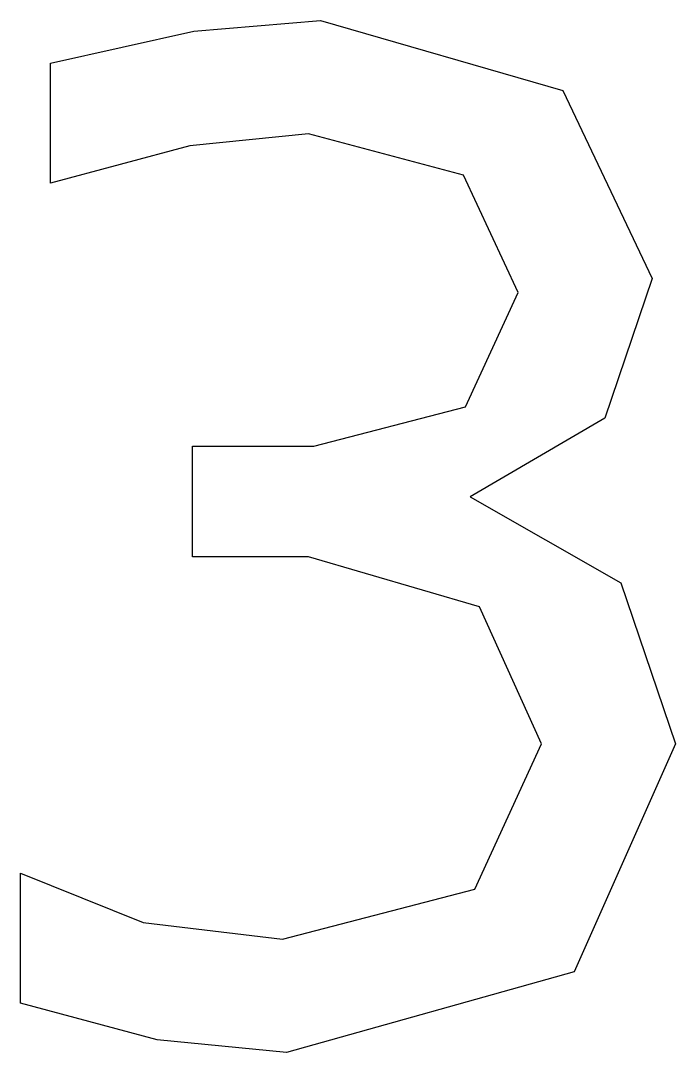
# Model space of a CAD drawing. Extents: x -2.1 to 3.32, y -4.13 to 4.4.
import ezdxf

# ---------------------------------------------------------------- set-up
doc = ezdxf.new("R2010")
doc.units = 0
doc.layers.get('0').update_dxf_attribs({"linetype": 'CONTINUOUS'})

msp = doc.modelspace()

# ---------------------------------------------------------------- linework, layer by layer
at = {"color": 7}
msp.add_lwpolyline([(1.620699, 0.462492), (2.866445, -0.248576), (3.318442, -1.582516), (2.480594, -3.467673), (0.099344, -4.134643), (-0.970013, -4.029913), (-2.100005, -3.726744), (-2.100005, -2.651876), (-1.085768, -3.059774), (0.066271, -3.197578), (1.659284, -2.784167), (2.210499, -1.582516), (1.697869, -0.447015), (0.281245, -0.033601), (-0.677869, -0.033601), (-0.677869, 0.881414), (0.325343, 0.881414), (1.582114, 1.206633), (2.017574, 2.154722), (1.565577, 3.12486), (0.281245, 3.466615), (-0.699918, 3.367397), (-1.851958, 3.058716), (-1.851958, 4.050902), (-0.666845, 4.315485), (0.380464, 4.40368), (2.386888, 3.824904), (3.125516, 2.270478), (2.734153, 1.112926), (1.620699, 0.462492)], dxfattribs=at)

doc.saveas('drawing.dxf')
